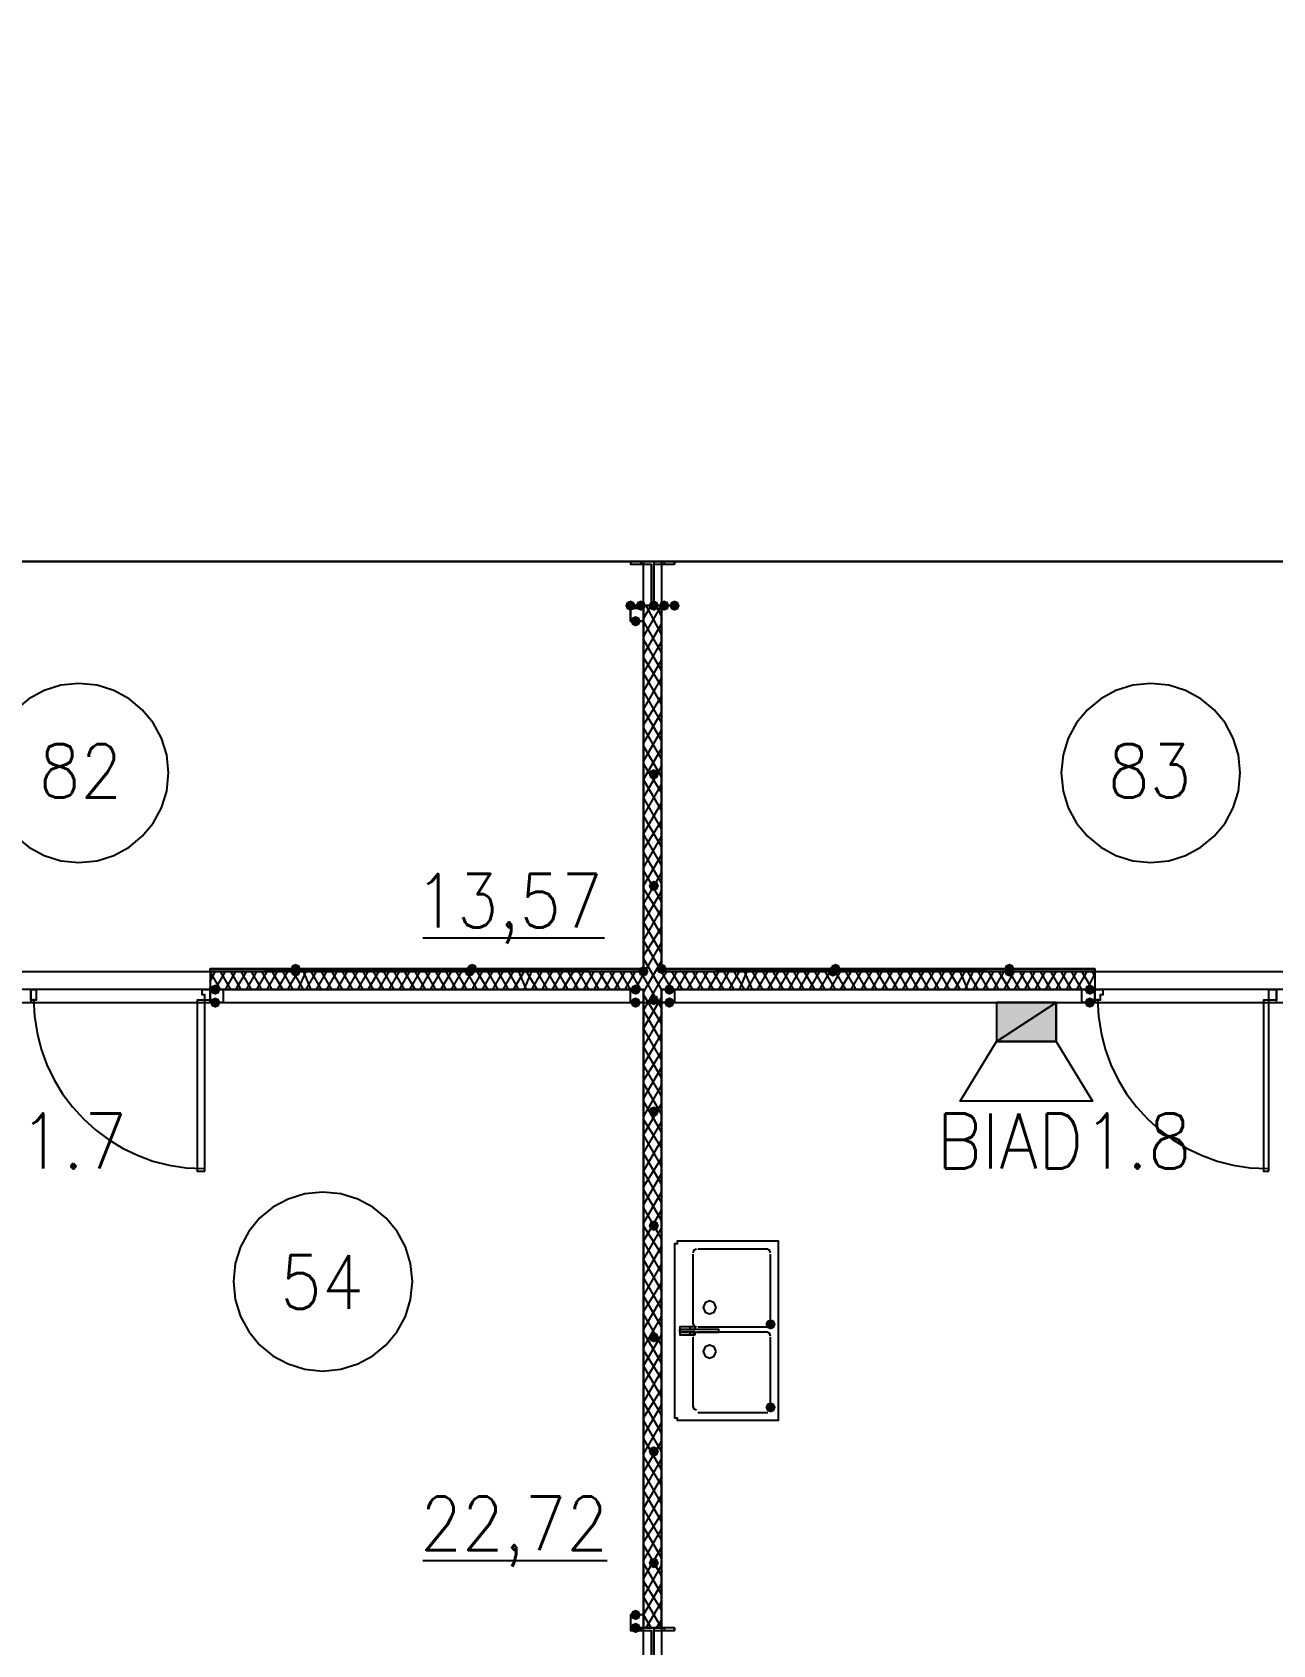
# Model space of a CAD drawing. Header units: millimetres. Extents: x 0 to 420, y 0 to 297.
# Drawn here: x 193.61 to 213.85, y 139.34 to 165.65 of the extents above; entities that cross this region are included whole.
import ezdxf

# ---------------------------------------------------------------- set-up
doc = ezdxf.new("R2010")
doc.units = ezdxf.units.MM
doc.layers.get('0').update_dxf_attribs({"linetype": 'CONTINUOUS'})
doc.styles.get("Standard").update_dxf_attribs({"font": 'STANDARD'})

msp = doc.modelspace()

# ---------------------------------------------------------------- hatches: boundary and pattern name
at = {"true_color": 0x000007}
for points in [[(203.454, 156.294667), (203.429129, 156.234871), (203.369333, 156.21), (203.309538, 156.234871), (203.284667, 156.294667), (203.309537, 156.354462), (203.369333, 156.379333), (203.429129, 156.354463)], [(203.623333, 156.294667), (203.598462, 156.234871), (203.538667, 156.21), (203.478871, 156.234871), (203.454, 156.294667), (203.478871, 156.354462), (203.538667, 156.379333), (203.598462, 156.354463)], [(203.835, 156.294667), (203.810129, 156.234871), (203.750333, 156.21), (203.690538, 156.234871), (203.665667, 156.294667), (203.690537, 156.354462), (203.750333, 156.379333), (203.810129, 156.354463)], [(204.004333, 156.294667), (203.979463, 156.234871), (203.919667, 156.21), (203.859871, 156.234871), (203.835, 156.294667), (203.859871, 156.354462), (203.919667, 156.379333), (203.979462, 156.354463)], [(204.173667, 156.294667), (204.148796, 156.234871), (204.089, 156.21), (204.029204, 156.234871), (204.004333, 156.294667), (204.029204, 156.354462), (204.089, 156.379333), (204.148796, 156.354463)], [(203.538667, 156.040667), (203.513796, 155.980871), (203.454, 155.956), (203.394204, 155.980871), (203.369333, 156.040667), (203.394204, 156.100462), (203.454, 156.125333), (203.513796, 156.100463)], [(203.835, 153.543), (203.810129, 153.483204), (203.750333, 153.458333), (203.690538, 153.483204), (203.665667, 153.543), (203.690537, 153.602796), (203.750333, 153.627667), (203.810129, 153.602796)], [(203.835, 151.722667), (203.810129, 151.662871), (203.750333, 151.638), (203.690538, 151.662871), (203.665667, 151.722667), (203.690537, 151.782462), (203.750333, 151.807333), (203.810129, 151.782463)], [(196.680667, 150.029333), (196.655796, 149.969538), (196.596, 149.944667), (196.536204, 149.969538), (196.511333, 150.029333), (196.536204, 150.089129), (196.596, 150.114), (196.655796, 150.089129)], [(203.538667, 150.029333), (203.513796, 149.969538), (203.454, 149.944667), (203.394204, 149.969538), (203.369333, 150.029333), (203.394204, 150.089129), (203.454, 150.114), (203.513796, 150.089129)], [(204.089, 150.029333), (204.064129, 149.969538), (204.004333, 149.944667), (203.944538, 149.969538), (203.919667, 150.029333), (203.944537, 150.089129), (204.004333, 150.114), (204.064129, 150.089129)], [(210.947, 150.029333), (210.922129, 149.969538), (210.862333, 149.944667), (210.802538, 149.969538), (210.777667, 150.029333), (210.802537, 150.089129), (210.862333, 150.114), (210.922129, 150.089129)], [(196.680667, 149.817667), (196.655796, 149.757871), (196.596, 149.733), (196.536204, 149.757871), (196.511333, 149.817667), (196.536204, 149.877462), (196.596, 149.902333), (196.655796, 149.877463)], [(203.538667, 149.817667), (203.513796, 149.757871), (203.454, 149.733), (203.394204, 149.757871), (203.369333, 149.817667), (203.394204, 149.877462), (203.454, 149.902333), (203.513796, 149.877463)], [(203.835, 149.86), (203.810129, 149.800204), (203.750333, 149.775333), (203.690538, 149.800204), (203.665667, 149.86), (203.690537, 149.919796), (203.750333, 149.944667), (203.810129, 149.919796)], [(204.089, 149.817667), (204.064129, 149.757871), (204.004333, 149.733), (203.944538, 149.757871), (203.919667, 149.817667), (203.944537, 149.877462), (204.004333, 149.902333), (204.064129, 149.877463)], [(210.947, 149.817667), (210.922129, 149.757871), (210.862333, 149.733), (210.802538, 149.757871), (210.777667, 149.817667), (210.802537, 149.877462), (210.862333, 149.902333), (210.922129, 149.877463)], [(203.835, 148.039667), (203.810129, 147.979871), (203.750333, 147.955), (203.690538, 147.979871), (203.665667, 148.039667), (203.690537, 148.099462), (203.750333, 148.124333), (203.810129, 148.099463)], [(203.835, 146.177), (203.810129, 146.117204), (203.750333, 146.092333), (203.690538, 146.117204), (203.665667, 146.177), (203.690537, 146.236796), (203.750333, 146.261667), (203.810129, 146.236796)], [(205.74, 144.568333), (205.715129, 144.508537), (205.655333, 144.483667), (205.595538, 144.508537), (205.570667, 144.568333), (205.595537, 144.628129), (205.655333, 144.653), (205.715129, 144.628129)], [(203.835, 144.356667), (203.810129, 144.296871), (203.750333, 144.272), (203.690538, 144.296871), (203.665667, 144.356667), (203.690537, 144.416462), (203.750333, 144.441333), (203.810129, 144.416463)], [(205.74, 143.213667), (205.715129, 143.153871), (205.655333, 143.129), (205.595538, 143.153871), (205.570667, 143.213667), (205.595537, 143.273462), (205.655333, 143.298333), (205.715129, 143.273463)], [(203.835, 142.494), (203.810129, 142.434204), (203.750333, 142.409333), (203.690538, 142.434204), (203.665667, 142.494), (203.690537, 142.553796), (203.750333, 142.578667), (203.810129, 142.553796)], [(203.835, 140.673667), (203.810129, 140.613871), (203.750333, 140.589), (203.690538, 140.613871), (203.665667, 140.673667), (203.690537, 140.733462), (203.750333, 140.758333), (203.810129, 140.733463)], [(203.538667, 139.827), (203.513796, 139.767204), (203.454, 139.742333), (203.394204, 139.767204), (203.369333, 139.827), (203.394204, 139.886796), (203.454, 139.911667), (203.513796, 139.886796)], [(203.538667, 139.615333), (203.513796, 139.555537), (203.454, 139.530667), (203.394204, 139.555537), (203.369333, 139.615333), (203.394204, 139.675129), (203.454, 139.7), (203.513796, 139.675129)]]:
    msp.add_hatch(color=0, dxfattribs=at).paths.add_polyline_path(points, flags=0)
h = msp.add_hatch(color=0, dxfattribs=at)
h.paths.add_polyline_path([(203.581, 150.368), (196.511333, 150.368), (203.581, 150.325667)], flags=0)
h.paths.add_polyline_path([(196.511333, 150.368), (203.581, 150.325667), (196.511333, 150.325667)], flags=0)
at = {"true_color": 0x0000fe}
for points in [[(197.993, 150.368), (197.968129, 150.308204), (197.908333, 150.283333), (197.848537, 150.308204), (197.823667, 150.368), (197.848537, 150.427796), (197.908333, 150.452667), (197.968129, 150.427796)], [(197.993, 150.325667), (197.968129, 150.265871), (197.908333, 150.241), (197.848537, 150.265871), (197.823667, 150.325667), (197.848537, 150.385462), (197.908333, 150.410333), (197.968129, 150.385463)], [(200.829333, 150.325667), (200.804463, 150.265871), (200.744667, 150.241), (200.684871, 150.265871), (200.66, 150.325667), (200.684871, 150.385462), (200.744667, 150.410333), (200.804462, 150.385463)], [(200.871667, 150.368), (200.846796, 150.308204), (200.787, 150.283333), (200.727204, 150.308204), (200.702333, 150.368), (200.727204, 150.427796), (200.787, 150.452667), (200.846796, 150.427796)], [(203.665667, 150.325667), (203.640796, 150.265871), (203.581, 150.241), (203.521204, 150.265871), (203.496333, 150.325667), (203.521204, 150.385462), (203.581, 150.410333), (203.640796, 150.385463)], [(203.665667, 150.325667), (203.640796, 150.265871), (203.581, 150.241), (203.521204, 150.265871), (203.496333, 150.325667), (203.521204, 150.385462), (203.581, 150.410333), (203.640796, 150.385463)], [(203.962, 150.368), (203.937129, 150.308204), (203.877333, 150.283333), (203.817537, 150.308204), (203.792667, 150.368), (203.817537, 150.427796), (203.877333, 150.452667), (203.937129, 150.427796)], [(203.962, 150.368), (203.937129, 150.308204), (203.877333, 150.283333), (203.817537, 150.308204), (203.792667, 150.368), (203.817537, 150.427796), (203.877333, 150.452667), (203.937129, 150.427796)], [(206.756, 150.325667), (206.731129, 150.265871), (206.671333, 150.241), (206.611538, 150.265871), (206.586667, 150.325667), (206.611537, 150.385462), (206.671333, 150.410333), (206.731129, 150.385463)], [(206.798333, 150.368), (206.773462, 150.308204), (206.713667, 150.283333), (206.653871, 150.308204), (206.629, 150.368), (206.653871, 150.427796), (206.713667, 150.452667), (206.773462, 150.427796)], [(209.634667, 150.368), (209.609796, 150.308204), (209.55, 150.283333), (209.490204, 150.308204), (209.465333, 150.368), (209.490204, 150.427796), (209.55, 150.452667), (209.609796, 150.427796)], [(209.634667, 150.325667), (209.609796, 150.265871), (209.55, 150.241), (209.490204, 150.265871), (209.465333, 150.325667), (209.490204, 150.385462), (209.55, 150.410333), (209.609796, 150.385463)]]:
    msp.add_hatch(color=0, dxfattribs=at).paths.add_polyline_path(points, flags=0)
at = {"true_color": 0x000007}
h = msp.add_hatch(color=0, dxfattribs=at)
h.paths.add_polyline_path([(210.947, 150.368), (203.877333, 150.368), (210.947, 150.325667)], flags=0)
h.paths.add_polyline_path([(203.877333, 150.368), (210.947, 150.325667), (203.877333, 150.325667)], flags=0)
at = {"true_color": 0x000052}
h = msp.add_hatch(color=0, dxfattribs=at)
h.paths.add_polyline_path([(210.312001, 149.182666), (209.338334, 149.182666), (210.312001, 149.817666)], flags=0)
h.paths.add_polyline_path([(209.338334, 149.182666), (210.312001, 149.817666), (209.338334, 149.817666)], flags=0)

# ---------------------------------------------------------------- linework, layer by layer
at = {"color": 0, "true_color": 0x000008}
msp.add_lwpolyline([(238.887, 157.014333), (238.887, 167.851667), (117.432667, 167.851667), (117.432667, 157.014333)], close=True, dxfattribs=at)
at = {"color": 0, "true_color": 0x0000ab}
for points in [[(203.581, 157.014333), (186.478333, 157.014333), (186.478333, 150.325667), (203.581, 150.325667)], [(203.877333, 150.325667), (220.98, 150.325667), (220.98, 157.014333), (203.877333, 157.014333)]]:
    msp.add_lwpolyline(points, close=True, dxfattribs=at)
at = {"color": 0, "true_color": 0x000007}
for points in [[(203.369333, 157.014333), (203.369333, 156.972)], [(203.538667, 157.014333), (203.538667, 156.972)], [(203.750333, 157.014333), (203.750333, 156.294667)], [(203.919667, 157.014333), (203.919667, 156.972)], [(204.089, 157.014333), (204.089, 156.972)], [(203.454, 156.294667), (203.454, 156.252333)], [(203.581, 156.083), (203.708, 156.294667)], [(203.581, 155.786667), (203.877333, 156.294667)], [(203.581, 156.294667), (203.581, 150.325667)], [(203.877333, 150.325667), (203.877333, 156.294667), (203.581, 156.294667)], [(203.877333, 155.829), (203.623333, 156.294667)], [(203.877333, 156.125333), (203.792667, 156.294667)], [(203.877333, 155.532667), (203.581, 156.040667)], [(203.581, 155.490333), (203.877333, 155.998333)], [(203.877333, 155.236333), (203.581, 155.744333)], [(203.581, 155.194), (203.877333, 155.702)], [(203.877333, 154.982333), (203.581, 155.448)], [(203.581, 154.897667), (203.877333, 155.405667)], [(195.834, 153.564167), (195.804328, 153.85851), (195.719228, 154.132662), (195.584572, 154.380749), (195.406232, 154.596899), (195.190083, 154.775238), (194.941996, 154.909894), (194.667844, 154.994995), (194.3735, 155.024667), (194.079156, 154.994995), (193.805004, 154.909894), (193.556917, 154.775238), (193.340768, 154.596899), (193.162428, 154.380749), (193.027772, 154.132662), (192.942672, 153.85851), (192.913, 153.564167)], [(203.877333, 154.686), (203.581, 155.194)], [(203.581, 154.601333), (203.877333, 155.109333)], [(213.317667, 153.564167), (213.287995, 153.85851), (213.202894, 154.132662), (213.068238, 154.380749), (212.889899, 154.596899), (212.673749, 154.775238), (212.425662, 154.909894), (212.15151, 154.994995), (211.857167, 155.024667), (211.562823, 154.994995), (211.288671, 154.909894), (211.040584, 154.775238), (210.824434, 154.596899), (210.646095, 154.380749), (210.511439, 154.132662), (210.426339, 153.85851), (210.396667, 153.564167)], [(203.877333, 154.389667), (203.581, 154.897667)], [(203.581, 154.347333), (203.877333, 154.813)], [(203.877333, 154.093333), (203.581, 154.601333)], [(203.581, 154.051), (203.877333, 154.559)], [(203.877333, 153.797), (203.581, 154.305)], [(203.581, 153.754667), (203.877333, 154.262667)], [(203.877333, 153.500667), (203.581, 154.008667)], [(203.581, 153.458333), (203.877333, 153.966333)], [(203.877333, 153.246667), (203.581, 153.712333)], [(203.581, 153.162), (203.877333, 153.67)], [(192.913, 153.564167), (192.942672, 153.269823), (193.027772, 152.995671), (193.162428, 152.747584), (193.340768, 152.531434), (193.556917, 152.353095), (193.805004, 152.218439), (194.079156, 152.133339), (194.3735, 152.103667), (194.667844, 152.133339), (194.941996, 152.218439), (195.190083, 152.353095), (195.406232, 152.531434), (195.584572, 152.747584), (195.719228, 152.995671), (195.804328, 153.269823), (195.834, 153.564167)], [(203.877333, 152.950333), (203.581, 153.458333)], [(210.396667, 153.564167), (210.426339, 153.269823), (210.511439, 152.995671), (210.646095, 152.747584), (210.824434, 152.531434), (211.040584, 152.353095), (211.288671, 152.218439), (211.562823, 152.133339), (211.857167, 152.103667), (212.15151, 152.133339), (212.425662, 152.218439), (212.673749, 152.353095), (212.889899, 152.531434), (213.068238, 152.747584), (213.202894, 152.995671), (213.287995, 153.269823), (213.317667, 153.564167)], [(203.581, 152.865667), (203.877333, 153.373667)], [(203.877333, 152.654), (203.581, 153.162)], [(203.581, 152.569333), (203.877333, 153.077333)], [(203.877333, 152.357667), (203.581, 152.865667)], [(203.581, 152.315333), (203.877333, 152.781)], [(203.877333, 152.061333), (203.581, 152.569333)], [(203.581, 152.019), (203.877333, 152.527)], [(203.877333, 151.765), (203.581, 152.273)], [(203.581, 151.722667), (203.877333, 152.230667)], [(203.877333, 151.468667), (203.581, 151.976667)], [(203.581, 151.426333), (203.877333, 151.934333)], [(203.877333, 151.214667), (203.581, 151.680333)], [(203.581, 151.13), (203.877333, 151.638)], [(203.877333, 150.918333), (203.581, 151.426333)], [(203.581, 150.833667), (203.877333, 151.341667)], [(203.877333, 150.622), (203.581, 151.13)], [(203.581, 150.579667), (203.877333, 151.045333)], [(199.982667, 150.876), (202.946, 150.876)], [(203.877333, 150.325667), (203.581, 150.833667)], [(203.581, 150.283333), (203.877333, 150.791333)], [(203.877333, 150.029333), (203.581, 150.537333)], [(203.581, 149.987), (203.877333, 150.495)], [(203.581, 150.325667), (196.511333, 150.325667), (203.581, 150.368), (196.511333, 150.368)], [(196.511333, 150.156333), (196.596, 150.325667)], [(196.680667, 150.029333), (196.511333, 150.325667)], [(196.511333, 150.325667), (196.511333, 150.029333)], [(196.511333, 150.325667), (196.511333, 150.029333)], [(203.581, 150.325667), (196.511333, 150.325667)], [(196.596, 150.029333), (196.765333, 150.325667)], [(196.85, 150.029333), (196.680667, 150.325667)], [(196.765333, 150.029333), (196.934667, 150.325667)], [(197.019333, 150.029333), (196.85, 150.325667)], [(196.934667, 150.029333), (197.104, 150.325667)], [(197.188667, 150.029333), (197.019333, 150.325667)], [(197.104, 150.029333), (197.273333, 150.325667)], [(197.358, 150.029333), (197.188667, 150.325667)], [(197.273333, 150.029333), (197.442667, 150.325667)], [(197.527333, 150.029333), (197.358, 150.325667)], [(197.442667, 150.029333), (197.612, 150.325667)], [(197.696667, 150.029333), (197.527333, 150.325667)], [(197.612, 150.029333), (197.781333, 150.325667)], [(197.866, 150.029333), (197.696667, 150.325667)], [(197.781333, 150.029333), (197.950667, 150.325667)], [(198.035333, 150.029333), (197.866, 150.325667)], [(197.950667, 150.029333), (198.077667, 150.325667)], [(198.162333, 150.029333), (198.035333, 150.325667)], [(198.077667, 150.029333), (198.247, 150.325667)], [(198.331667, 150.029333), (198.162333, 150.325667)], [(198.247, 150.029333), (198.416333, 150.325667)], [(198.501, 150.029333), (198.331667, 150.325667)], [(198.416333, 150.029333), (198.585667, 150.325667)], [(198.670333, 150.029333), (198.501, 150.325667)], [(198.585667, 150.029333), (198.755, 150.325667)], [(198.839667, 150.029333), (198.670333, 150.325667)], [(198.755, 150.029333), (198.924333, 150.325667)], [(199.009, 150.029333), (198.839667, 150.325667)], [(198.924333, 150.029333), (199.093667, 150.325667)], [(199.178333, 150.029333), (199.009, 150.325667)], [(199.093667, 150.029333), (199.263, 150.325667)], [(199.347667, 150.029333), (199.178333, 150.325667)], [(199.263, 150.029333), (199.432333, 150.325667)], [(199.517, 150.029333), (199.347667, 150.325667)], [(199.432333, 150.029333), (199.601667, 150.325667)], [(199.686333, 150.029333), (199.517, 150.325667)], [(199.601667, 150.029333), (199.771, 150.325667)], [(199.855667, 150.029333), (199.686333, 150.325667)], [(199.771, 150.029333), (199.940333, 150.325667)], [(200.025, 150.029333), (199.855667, 150.325667)], [(199.940333, 150.029333), (200.109667, 150.325667)], [(200.194333, 150.029333), (200.025, 150.325667)], [(200.109667, 150.029333), (200.279, 150.325667)], [(200.363667, 150.029333), (200.194333, 150.325667)], [(200.279, 150.029333), (200.448333, 150.325667)], [(200.533, 150.029333), (200.363667, 150.325667)], [(200.448333, 150.029333), (200.617667, 150.325667)], [(200.702333, 150.029333), (200.533, 150.325667)], [(200.617667, 150.029333), (200.787, 150.325667)], [(200.871667, 150.029333), (200.702333, 150.325667)], [(200.787, 150.029333), (200.956333, 150.325667)], [(201.041, 150.029333), (200.871667, 150.325667)], [(200.956333, 150.029333), (201.125667, 150.325667)], [(201.210333, 150.029333), (201.041, 150.325667)], [(201.125667, 150.029333), (201.295, 150.325667)], [(201.379667, 150.029333), (201.210333, 150.325667)], [(201.295, 150.029333), (201.464333, 150.325667)], [(201.549, 150.029333), (201.379667, 150.325667)], [(201.464333, 150.029333), (201.633667, 150.325667)], [(201.676, 150.029333), (201.549, 150.325667)], [(201.633667, 150.029333), (201.760667, 150.325667)], [(201.845333, 150.029333), (201.676, 150.325667)], [(201.760667, 150.029333), (201.93, 150.325667)], [(202.014667, 150.029333), (201.845333, 150.325667)], [(201.93, 150.029333), (202.099333, 150.325667)], [(202.184, 150.029333), (202.014667, 150.325667)], [(202.099333, 150.029333), (202.268667, 150.325667)], [(202.353333, 150.029333), (202.184, 150.325667)], [(202.268667, 150.029333), (202.438, 150.325667)], [(202.522667, 150.029333), (202.353333, 150.325667)], [(202.438, 150.029333), (202.607333, 150.325667)], [(202.692, 150.029333), (202.522667, 150.325667)], [(202.607333, 150.029333), (202.776667, 150.325667)], [(202.861333, 150.029333), (202.692, 150.325667)], [(202.776667, 150.029333), (202.946, 150.325667)], [(203.030667, 150.029333), (202.861333, 150.325667)], [(202.946, 150.029333), (203.115333, 150.325667)], [(203.2, 150.029333), (203.030667, 150.325667)], [(203.115333, 150.029333), (203.284667, 150.325667)], [(203.369333, 150.029333), (203.2, 150.325667)], [(203.284667, 150.029333), (203.454, 150.325667)], [(203.538667, 150.029333), (203.369333, 150.325667)], [(203.454, 150.029333), (203.581, 150.283333)], [(203.581, 150.241), (203.538667, 150.325667)], [(203.877333, 149.733), (203.581, 150.241)], [(210.947, 150.368), (203.877333, 150.368), (210.947, 150.368), (203.877333, 150.325667)], [(203.877333, 150.198667), (203.962, 150.325667)], [(204.046667, 150.029333), (203.877333, 150.325667)], [(210.947, 150.325667), (203.877333, 150.325667)], [(203.962, 150.029333), (204.131333, 150.325667)], [(204.216, 150.029333), (204.046667, 150.325667)], [(204.131333, 150.029333), (204.300667, 150.325667)], [(204.385333, 150.029333), (204.216, 150.325667)], [(204.300667, 150.029333), (204.47, 150.325667)], [(204.554667, 150.029333), (204.385333, 150.325667)], [(204.47, 150.029333), (204.639333, 150.325667)], [(204.724, 150.029333), (204.554667, 150.325667)], [(204.639333, 150.029333), (204.808667, 150.325667)], [(204.893333, 150.029333), (204.724, 150.325667)], [(204.808667, 150.029333), (204.978, 150.325667)], [(205.062667, 150.029333), (204.893333, 150.325667)], [(204.978, 150.029333), (205.147333, 150.325667)], [(205.232, 150.029333), (205.062667, 150.325667)], [(205.147333, 150.029333), (205.274333, 150.325667)], [(205.359, 150.029333), (205.232, 150.325667)], [(205.274333, 150.029333), (205.443667, 150.325667)], [(205.528333, 150.029333), (205.359, 150.325667)], [(205.443667, 150.029333), (205.613, 150.325667)], [(205.697667, 150.029333), (205.528333, 150.325667)], [(205.613, 150.029333), (205.782333, 150.325667)], [(205.867, 150.029333), (205.697667, 150.325667)], [(205.782333, 150.029333), (205.951667, 150.325667)], [(206.036333, 150.029333), (205.867, 150.325667)], [(205.951667, 150.029333), (206.121, 150.325667)], [(206.205667, 150.029333), (206.036333, 150.325667)], [(206.121, 150.029333), (206.290333, 150.325667)], [(206.375, 150.029333), (206.205667, 150.325667)], [(206.290333, 150.029333), (206.459667, 150.325667)], [(206.544333, 150.029333), (206.375, 150.325667)], [(206.459667, 150.029333), (206.629, 150.325667)], [(206.713667, 150.029333), (206.544333, 150.325667)], [(206.629, 150.029333), (206.798333, 150.325667)], [(206.883, 150.029333), (206.713667, 150.325667)], [(206.798333, 150.029333), (206.967667, 150.325667)], [(207.052333, 150.029333), (206.883, 150.325667)], [(206.967667, 150.029333), (207.137, 150.325667)], [(207.221667, 150.029333), (207.052333, 150.325667)], [(207.137, 150.029333), (207.306333, 150.325667)], [(207.391, 150.029333), (207.221667, 150.325667)], [(207.306333, 150.029333), (207.475667, 150.325667)], [(207.560333, 150.029333), (207.391, 150.325667)], [(207.475667, 150.029333), (207.645, 150.325667)], [(207.729667, 150.029333), (207.560333, 150.325667)], [(207.645, 150.029333), (207.814333, 150.325667)], [(207.899, 150.029333), (207.729667, 150.325667)], [(207.814333, 150.029333), (207.983667, 150.325667)], [(208.068333, 150.029333), (207.899, 150.325667)], [(207.983667, 150.029333), (208.153, 150.325667)], [(208.237667, 150.029333), (208.068333, 150.325667)], [(208.153, 150.029333), (208.322333, 150.325667)], [(208.407, 150.029333), (208.237667, 150.325667)], [(208.322333, 150.029333), (208.491667, 150.325667)], [(208.576333, 150.029333), (208.407, 150.325667)], [(208.491667, 150.029333), (208.661, 150.325667)], [(208.745667, 150.029333), (208.576333, 150.325667)], [(208.661, 150.029333), (208.830333, 150.325667)], [(208.872667, 150.029333), (208.745667, 150.325667)], [(208.830333, 150.029333), (208.957333, 150.325667)], [(209.042, 150.029333), (208.872667, 150.325667)], [(208.957333, 150.029333), (209.126667, 150.325667)], [(209.211333, 150.029333), (209.042, 150.325667)], [(209.126667, 150.029333), (209.296, 150.325667)], [(209.380667, 150.029333), (209.211333, 150.325667)], [(209.296, 150.029333), (209.465333, 150.325667)], [(209.55, 150.029333), (209.380667, 150.325667)], [(209.465333, 150.029333), (209.634667, 150.325667)], [(209.719333, 150.029333), (209.55, 150.325667)], [(209.634667, 150.029333), (209.804, 150.325667)], [(209.888667, 150.029333), (209.719333, 150.325667)], [(209.804, 150.029333), (209.973333, 150.325667)], [(210.058, 150.029333), (209.888667, 150.325667)], [(209.973333, 150.029333), (210.142667, 150.325667)], [(210.227333, 150.029333), (210.058, 150.325667)], [(210.142667, 150.029333), (210.312, 150.325667)], [(210.396667, 150.029333), (210.227333, 150.325667)], [(210.312, 150.029333), (210.481333, 150.325667)], [(210.566, 150.029333), (210.396667, 150.325667)], [(210.481333, 150.029333), (210.650667, 150.325667)], [(210.735333, 150.029333), (210.566, 150.325667)], [(210.650667, 150.029333), (210.82, 150.325667)], [(210.904667, 150.029333), (210.735333, 150.325667)], [(210.82, 150.029333), (210.947, 150.283333)], [(210.947, 150.241), (210.904667, 150.325667)], [(210.947, 150.325667), (210.947, 150.029333)], [(210.947, 150.325667), (210.947, 150.029333)], [(195.029667, 150.029333), (193.590333, 150.029333), (193.590333, 149.944667)], [(196.511333, 149.944667), (196.511333, 150.029333), (195.029667, 150.029333)], [(196.511333, 150.029333), (196.511333, 150.071667)], [(196.511333, 150.029333), (203.581, 150.029333)], [(203.581, 149.690667), (203.877333, 150.198667)], [(203.581, 150.029333), (203.581, 139.615333), (203.877333, 139.615333), (203.877333, 150.029333)], [(203.877333, 150.029333), (210.947, 150.029333)], [(212.428667, 150.029333), (210.947, 150.029333), (210.947, 149.944667)], [(213.910333, 149.944667), (213.910333, 150.029333), (212.428667, 150.029333)], [(193.590333, 149.944667), (193.590333, 149.817667), (195.029667, 149.817667)], [(193.632667, 149.881167), (193.646982, 149.597658), (193.689, 149.32234), (193.757326, 149.056605), (193.850568, 148.801849), (193.96733, 148.559463), (194.106219, 148.330843), (194.265842, 148.117381), (194.444805, 147.920472), (194.641714, 147.741509), (194.855176, 147.581886), (195.083796, 147.442996), (195.326182, 147.326234), (195.580939, 147.232993), (195.846673, 147.164667), (196.121991, 147.122649), (196.4055, 147.108333)], [(195.029667, 149.817667), (196.511333, 149.817667), (196.511333, 149.944667)], [(203.877333, 149.479), (203.581, 149.944667)], [(203.581, 149.394333), (203.877333, 149.902333)], [(210.947, 149.944667), (210.947, 149.817667), (212.428667, 149.817667)], [(210.989333, 149.881167), (211.003649, 149.597658), (211.045667, 149.32234), (211.113993, 149.056605), (211.207234, 148.801849), (211.323996, 148.559463), (211.462886, 148.330843), (211.622509, 148.117381), (211.801472, 147.920472), (211.998381, 147.741509), (212.211843, 147.581886), (212.440463, 147.442996), (212.682849, 147.326234), (212.937605, 147.232993), (213.20334, 147.164667), (213.478658, 147.122649), (213.762167, 147.108333)], [(212.428667, 149.817667), (213.910333, 149.817667), (213.910333, 149.944667)], [(203.877333, 149.182667), (203.581, 149.690667)], [(203.581, 149.098), (203.877333, 149.606)], [(203.877333, 148.886333), (203.581, 149.394333)], [(203.581, 148.801667), (203.877333, 149.309667)], [(203.877333, 148.59), (203.581, 149.098)], [(203.581, 148.547667), (203.877333, 149.013333)], [(203.877333, 148.293667), (203.581, 148.801667)], [(203.581, 148.251333), (203.877333, 148.759333)], [(203.877333, 147.997333), (203.581, 148.505333)], [(203.581, 147.955), (203.877333, 148.463)], [(203.877333, 147.701), (203.581, 148.209)], [(203.581, 147.658667), (203.877333, 148.166667)], [(203.877333, 147.447), (203.581, 147.912667)], [(203.581, 147.362333), (203.877333, 147.870333)], [(203.877333, 147.150667), (203.581, 147.658667)], [(203.581, 147.066), (203.877333, 147.574)], [(203.877333, 146.854333), (203.581, 147.362333)], [(203.581, 146.812), (203.877333, 147.277667)], [(203.877333, 146.558), (203.581, 147.066)], [(203.581, 146.515667), (203.877333, 147.023667)], [(199.813333, 145.266833), (199.783661, 145.561177), (199.698561, 145.835329), (199.563905, 146.083416), (199.385566, 146.299566), (199.169416, 146.477905), (198.921329, 146.612561), (198.647177, 146.697661), (198.352833, 146.727333), (198.05849, 146.697661), (197.784338, 146.612561), (197.536251, 146.477905), (197.320101, 146.299566), (197.141762, 146.083416), (197.007106, 145.835329), (196.922005, 145.561177), (196.892333, 145.266833)], [(203.877333, 146.261667), (203.581, 146.769667)], [(203.581, 146.219333), (203.877333, 146.727333)], [(203.877333, 145.965333), (203.581, 146.473333)], [(203.581, 145.923), (203.877333, 146.431)], [(203.877333, 145.711333), (203.581, 146.177)], [(203.581, 145.626667), (203.877333, 146.134667)], [(203.877333, 145.415), (203.581, 145.923)], [(203.581, 145.330333), (203.877333, 145.838333)], [(204.448833, 145.796), (204.403939, 145.777394), (204.385333, 145.7325)], [(205.613, 145.796), (204.47, 145.796)], [(205.655333, 145.7325), (205.636728, 145.777394), (205.591833, 145.796)], [(203.877333, 145.118667), (203.581, 145.626667)], [(203.581, 145.034), (203.877333, 145.542)], [(204.385333, 145.711333), (204.385333, 144.568333)], [(205.655333, 144.568333), (205.655333, 145.711333)], [(196.892333, 145.266833), (196.922005, 144.97249), (197.007106, 144.698338), (197.141762, 144.450251), (197.320101, 144.234101), (197.536251, 144.055762), (197.784338, 143.921106), (198.05849, 143.836005), (198.352833, 143.806333), (198.647177, 143.836005), (198.921329, 143.921106), (199.169416, 144.055762), (199.385566, 144.234101), (199.563905, 144.450251), (199.698561, 144.698338), (199.783661, 144.97249), (199.813333, 145.266833)], [(203.877333, 144.822333), (203.581, 145.330333)], [(203.581, 144.78), (203.877333, 145.245667)], [(203.877333, 144.526), (203.581, 145.034)], [(203.581, 144.483667), (203.877333, 144.991667)], [(203.877333, 144.229667), (203.581, 144.737667)], [(203.581, 144.187333), (203.877333, 144.695333)], [(204.385333, 144.5895), (204.403939, 144.544605), (204.448833, 144.526)], [(204.47, 144.526), (205.613, 144.526)], [(205.591833, 144.526), (205.636728, 144.544605), (205.655333, 144.5895)], [(203.877333, 143.933333), (203.581, 144.441333)], [(203.581, 143.891), (203.877333, 144.399)], [(204.448833, 144.441333), (204.403939, 144.422728), (204.385333, 144.377833)], [(204.385333, 144.356667), (204.385333, 143.213667)], [(205.613, 144.441333), (204.47, 144.441333)], [(205.655333, 144.377833), (205.636728, 144.422728), (205.591833, 144.441333)], [(205.655333, 143.213667), (205.655333, 144.356667)], [(203.877333, 143.679333), (203.581, 144.145)], [(203.581, 143.594667), (203.877333, 144.102667)], [(203.877333, 143.383), (203.581, 143.891)], [(203.581, 143.298333), (203.877333, 143.806333)], [(203.877333, 143.086667), (203.581, 143.594667)], [(203.581, 143.044333), (203.877333, 143.51)], [(203.877333, 142.790333), (203.581, 143.298333)], [(203.581, 142.748), (203.877333, 143.256)], [(204.385333, 143.234833), (204.403939, 143.189939), (204.448833, 143.171333)], [(204.47, 143.129), (205.613, 143.129)], [(205.591833, 143.171333), (205.636728, 143.189939), (205.655333, 143.234833)], [(203.877333, 142.494), (203.581, 143.002)], [(203.581, 142.451667), (203.877333, 142.959667)], [(203.877333, 142.197667), (203.581, 142.705667)], [(203.581, 142.155333), (203.877333, 142.663333)], [(203.877333, 141.943667), (203.581, 142.409333)], [(203.581, 141.859), (203.877333, 142.367)], [(203.877333, 141.647333), (203.581, 142.155333)], [(203.581, 141.562667), (203.877333, 142.070667)], [(203.877333, 141.351), (203.581, 141.859)], [(203.581, 141.266333), (203.877333, 141.774333)], [(203.877333, 141.054667), (203.581, 141.562667)], [(203.581, 141.012333), (203.877333, 141.478)], [(203.877333, 140.758333), (203.581, 141.266333)], [(203.581, 140.716), (203.877333, 141.224)], [(203.877333, 140.462), (203.581, 140.97)], [(203.581, 140.419667), (203.877333, 140.927667)], [(199.982667, 140.716), (202.988333, 140.716)], [(203.877333, 140.165667), (203.581, 140.673667)], [(203.581, 140.123333), (203.877333, 140.631333)], [(203.877333, 139.911667), (203.581, 140.377333)], [(203.581, 139.827), (203.877333, 140.335)], [(203.877333, 139.615333), (203.581, 140.123333)], [(203.623333, 139.615333), (203.877333, 140.038667)], [(203.708, 139.615333), (203.581, 139.827)], [(203.792667, 139.615333), (203.877333, 139.742333)], [(203.369333, 139.615333), (203.369333, 139.573)], [(203.538667, 139.615333), (203.538667, 139.573)], [(203.750333, 139.615333), (203.750333, 138.895667)], [(203.919667, 139.615333), (203.919667, 139.573)], [(204.089, 139.615333), (204.089, 139.573)]]:
    msp.add_lwpolyline(points, dxfattribs=at)
for points in [[(204.089, 157.014333), (203.369333, 157.014333), (203.369333, 156.972), (203.708, 156.972), (203.708, 156.294667), (203.369333, 156.294667), (204.089, 156.294667), (203.750333, 156.294667), (203.750333, 156.972), (204.089, 156.972)], [(203.581, 156.294667), (203.369333, 156.294667), (203.369333, 156.040667), (203.581, 156.040667)], [(203.581, 156.252333), (203.581, 156.040667), (203.369333, 156.040667), (203.369333, 156.252333)], [(203.581, 150.368), (196.511333, 150.368), (203.581, 150.325667)], [(196.511333, 150.368), (203.581, 150.325667), (196.511333, 150.325667)], [(196.511333, 150.325667), (203.581, 150.325667), (203.581, 150.368), (196.511333, 150.368)], [(196.511333, 150.325667), (203.581, 150.325667), (203.581, 150.368), (196.511333, 150.368)], [(210.947, 150.368), (203.877333, 150.368), (210.947, 150.325667)], [(203.877333, 150.368), (210.947, 150.325667), (203.877333, 150.325667)], [(210.947, 150.368), (210.947, 150.325667), (203.877333, 150.325667), (203.877333, 150.368), (210.947, 150.368), (203.877333, 150.368), (203.877333, 150.325667), (210.947, 150.325667)], [(203.581, 138.895667), (203.581, 150.029333), (186.478333, 150.029333), (186.478333, 138.895667)], [(193.675, 150.029333), (193.675, 149.944667), (193.675, 149.86), (193.590333, 149.86), (193.590333, 150.029333)], [(196.511333, 150.029333), (196.511333, 149.86), (196.426667, 149.86), (196.426667, 149.944667), (196.384333, 149.944667), (196.384333, 150.029333)], [(196.511333, 150.029333), (196.723, 150.029333), (196.723, 149.817667), (196.511333, 149.817667), (196.511333, 150.029333), (196.723, 150.029333), (196.723, 149.817667), (196.511333, 149.817667)], [(203.369333, 150.029333), (203.581, 150.029333), (203.581, 149.817667), (203.369333, 149.817667), (203.369333, 150.029333), (203.581, 150.029333), (203.581, 149.817667), (203.369333, 149.817667)], [(203.877333, 150.029333), (204.089, 150.029333), (204.089, 149.817667), (203.877333, 149.817667), (203.877333, 150.029333), (204.089, 150.029333), (204.089, 149.817667), (203.877333, 149.817667)], [(203.877333, 150.029333), (203.877333, 138.895667), (220.98, 138.895667), (220.98, 150.029333)], [(210.735333, 150.029333), (210.947, 150.029333), (210.947, 149.817667), (210.735333, 149.817667), (210.735333, 150.029333), (210.947, 150.029333), (210.947, 149.817667), (210.735333, 149.817667)], [(211.074, 150.029333), (211.074, 149.944667), (211.031667, 149.944667), (211.031667, 149.86), (210.947, 149.86), (210.947, 150.029333)], [(213.910333, 150.029333), (213.910333, 149.86), (213.783333, 149.86), (213.783333, 149.944667), (213.783333, 150.029333)], [(196.426667, 147.066), (196.426667, 149.86), (196.299667, 149.86), (196.299667, 147.066)], [(213.783333, 147.066), (213.783333, 149.86), (213.698667, 149.86), (213.698667, 147.066)], [(205.782333, 143.044333), (205.782333, 145.880667), (205.782333, 145.923), (205.74, 145.923), (204.173667, 145.923), (204.131333, 145.923), (204.131333, 145.880667), (204.089, 145.880667), (204.089, 143.044333), (204.131333, 143.044333), (204.131333, 143.002), (204.173667, 143.002), (205.74, 143.002), (205.782333, 143.002)], [(204.766333, 144.8435), (204.73534, 144.91834), (204.6605, 144.949333), (204.58566, 144.91834), (204.554667, 144.8435), (204.58566, 144.76866), (204.6605, 144.737667), (204.73534, 144.76866)], [(204.343, 144.399), (204.343, 144.441333), (204.173667, 144.441333), (204.173667, 144.483667), (204.343, 144.483667), (204.343, 144.526), (204.173667, 144.526), (204.173667, 144.399)], [(204.766333, 144.441333), (204.808667, 144.441333), (204.808667, 144.483667), (204.766333, 144.483667), (204.173667, 144.483667), (204.173667, 144.441333)], [(204.427667, 144.526), (204.343, 144.526), (204.343, 144.483667), (204.427667, 144.483667)], [(204.427667, 144.399), (204.427667, 144.441333), (204.343, 144.441333), (204.343, 144.399)], [(204.766333, 144.123833), (204.73534, 144.198673), (204.6605, 144.229667), (204.58566, 144.198673), (204.554667, 144.123833), (204.58566, 144.048993), (204.6605, 144.018), (204.73534, 144.048993)], [(203.581, 139.827), (203.369333, 139.827), (203.369333, 139.615333), (203.581, 139.615333), (203.581, 139.827), (203.369333, 139.827), (203.369333, 139.615333), (203.581, 139.615333)], [(204.089, 139.615333), (203.369333, 139.615333), (203.369333, 139.573), (203.708, 139.573), (203.708, 138.938), (203.369333, 138.938), (203.369333, 138.895667), (204.089, 138.895667), (204.089, 138.938), (203.750333, 138.938), (203.750333, 139.573), (204.089, 139.573)]]:
    msp.add_lwpolyline(points, close=True, dxfattribs=at)
at = {"color": 0, "true_color": 0x000005}
msp.add_lwpolyline([(116.755335, 154.093333), (122.809001, 154.093333), (122.809001, 149.817666), (227.245334, 149.817666)], dxfattribs=at)
at = {"color": 0, "true_color": 0x000052}
msp.add_lwpolyline([(210.312001, 149.182666), (210.312001, 149.817666), (209.338334, 149.817666), (209.338334, 149.182666), (210.312001, 149.182666), (210.904668, 148.208999), (208.745668, 148.208999), (209.338334, 149.182666)], dxfattribs=at)
for points in [[(210.312001, 149.182666), (209.338334, 149.182666), (210.312001, 149.817666)], [(209.338334, 149.182666), (210.312001, 149.817666), (209.338334, 149.817666)]]:
    msp.add_lwpolyline(points, close=True, dxfattribs=at)

# ---------------------------------------------------------------- texts
at = {"color": 0, "true_color": 0x000007, "attachment_point": 1}
for s, insert, char_height, width in [('82', (193.71734, 154.034036), 0.872032, 1.06581688), ('83', (211.15867, 154.034036), 0.872032, 1.06581688), ('13,57', (199.855674, 151.917369), 0.872032, 2.56764984), ('BIAD1.7', (191.007997, 148.009873), 0.90154, 4.00684452), ('BIAD1.8', (208.364663, 148.009873), 0.90154, 4.00684452), ('54', (197.654326, 145.694364), 0.872032, 1.16270936), ('22,72', (199.940337, 141.757369), 0.872032, 2.76143456)]:
    msp.add_mtext(s, dxfattribs=dict(at, insert=insert, char_height=char_height, width=width))

doc.saveas('drawing.dxf')
